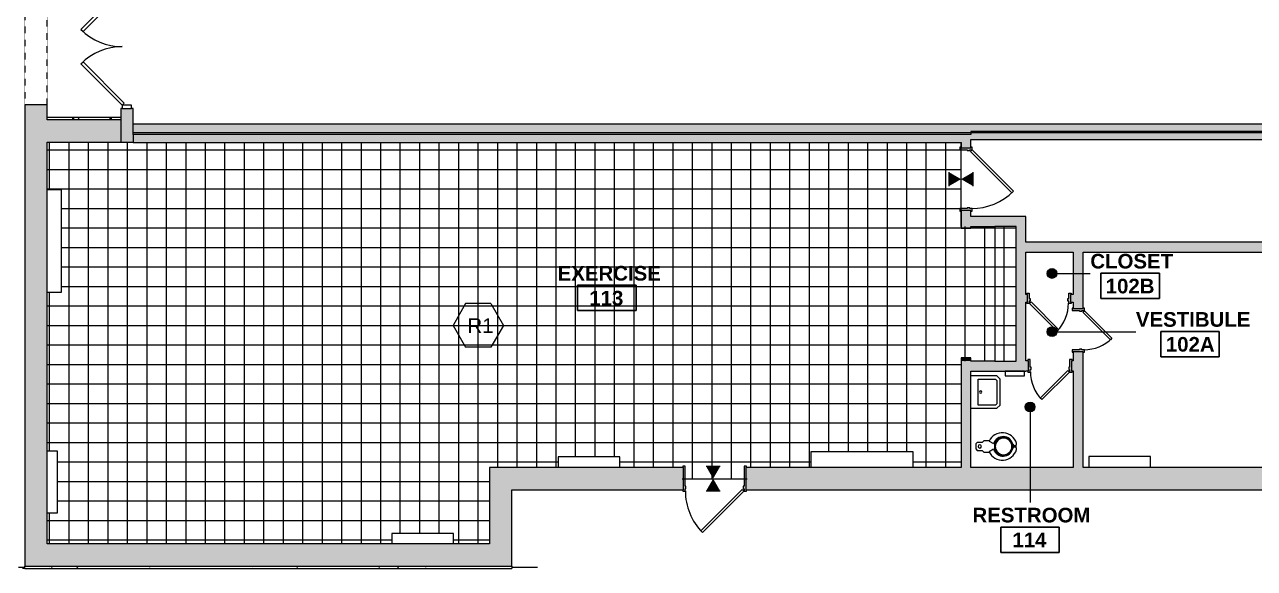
# Model space of a CAD drawing. Header units: inches. Extents: x -1569 to 1282, y -721 to 887.
# Drawn here: x -1035 to -278, y -161 to 173 of the extents above; entities that cross this region are included whole.
import ezdxf

# ---------------------------------------------------------------- set-up
doc = ezdxf.new("R2010")
doc.units = ezdxf.units.IN
doc.header["$MEASUREMENT"] = 0
doc.linetypes.add('Overhead', pattern=[0.15625, 0.09375, -0.0625])
for name, color, linetype, lineweight in [('A-ANNO-NOTE', 131, 'Continuous', 9), ('A-AREA-IDEN', 2, 'Continuous', 9), ('A-DETL', 90, 'Continuous', 13), ('A-DETL-GENF', 92, 'Continuous', 9), ('A-DETL-MEDM', 33, 'Continuous', 13), ('A-DOOR', 31, 'Continuous', 13), ('A-DOOR-FRAM', 31, 'Continuous', 20), ('A-FLOR', 192, 'Continuous', 13), ('A-WALL', 113, 'Continuous', 13), ('A-WALL-PATT', 111, 'Continuous', 13), ('I-WALL', 2, 'Continuous', 13), ('M-EQPM', 50, 'Continuous', 13), ('P-SANR-FIXT', 6, 'Continuous', 13), ('Q-CASE', 31, 'Continuous', 13)]:
    doc.layers.add(name, color=color, linetype=linetype, lineweight=lineweight)
doc.styles.add('Swis721 Lt BT', font='swissl.ttf', dxfattribs={"height": 9})
doc.styles.add('Swis721 Lt BT_B', font='', dxfattribs={"height": 9})
doc.styles.get('Swis721 Lt BT_B').set_extended_font_data('Swis721 Lt BT', bold=True)

# ---------------------------------------------------------------- blocks, each defined once
blk = doc.blocks.new('Basic Wall _ Exterior - Brick and CMU on MTL_ Stud - ___-6877939-FIRST FLOOR FINISH')
at = {"layer": 'A-WALL-PATT', "lineweight": 9}
h = blk.add_hatch(dxfattribs=at)
h.set_pattern_fill('FP_1', color=256, style=0, pattern_type=2)
h.set_pattern_definition([(0, (0, -119.831), (30.72, 4.745), [1.267, -21.773, 1.267, -21.773, -122.88]), (0, (0, -119.831), (30.72, 4.745), [-46.08, 1.267, -44.813, 1.267, -21.773, -53.76]), (0, (0, -119.831), (30.72, 4.745), [-115.2, 1.267, -14.093, 1.267, -37.133]), (133.061, (11.52, -117.458), (-22.010713, 14.06408), [0.928, -15.944, 0.928, -15.944, -89.986]), (133.061, (11.52, -117.458), (-22.010713, 14.06408), [-33.745, 0.928, -32.817, 0.928, -15.944, -39.369]), (133.061, (11.52, -117.458), (-22.010713, 14.06408), [-84.362, 0.928, -10.32, 0.928, -27.193]), (226.939, (15.36, -107.969), (-8.709455, -18.80903), [0.928, -15.944, 0.928, -15.944, -89.986]), (226.939, (15.36, -107.969), (-8.709455, -18.80903), [-33.745, 0.928, -32.817, 0.928, -15.944, -39.369]), (226.939, (15.36, -107.969), (-8.709455, -18.80903), [-84.362, 0.928, -10.32, 0.928, -27.193])])
h.paths.add_polyline_path([(-1021.45, -161.59), (-735.22, -161.59), (-735.22, -160.22), (-1035.32, -160.22), (-1035.32, -161.59)], flags=0)
at = {"layer": 'A-WALL', "lineweight": 9}
for p, q in [((-1035.32, -161.59), (-1035.32, -160.22)), ((-1035.32, -161.59), (-735.22, -161.59)), ((-735.22, -160.22), (-735.22, -161.59))]:
    blk.add_line(p, q, dxfattribs=at)
blk = doc.blocks.new('Basic Wall _ Exterior - Brick and CMU on MTL_ Stud - ___-6877951-FIRST FLOOR FINISH')
at = {"layer": 'A-WALL-PATT', "lineweight": 9}
h = blk.add_hatch(dxfattribs=at)
h.set_pattern_fill('FP_2', color=256, style=0, pattern_type=2)
h.set_pattern_definition([(0, (0, 91.602), (30.72, 4.745), [1.267, -21.773, 1.267, -21.773, -122.88]), (0, (0, 91.602), (30.72, 4.745), [-46.08, 1.267, -44.813, 1.267, -21.773, -53.76]), (0, (0, 91.602), (30.72, 4.745), [-115.2, 1.267, -14.093, 1.267, -37.133]), (133.061, (11.52, 93.974), (-22.010713, 14.06408), [0.928, -15.944, 0.928, -15.944, -89.986]), (133.061, (11.52, 93.974), (-22.010713, 14.06408), [-33.745, 0.928, -32.817, 0.928, -15.944, -39.369]), (133.061, (11.52, 93.974), (-22.010713, 14.06408), [-84.362, 0.928, -10.32, 0.928, -27.193]), (226.939, (15.36, 103.464), (-8.709455, -18.80903), [0.928, -15.944, 0.928, -15.944, -89.986]), (226.939, (15.36, 103.464), (-8.709455, -18.80903), [-33.745, 0.928, -32.817, 0.928, -15.944, -39.369]), (226.939, (15.36, 103.464), (-8.709455, -18.80903), [-84.362, 0.928, -10.32, 0.928, -27.193])])
h.paths.add_polyline_path([(-976.21, 114.56), (-976.21, 115.94), (-1021.45, 115.94), (-1021.45, 114.56)], flags=0)
at = {"layer": 'A-WALL', "lineweight": 9}
blk.add_line((-976.21, 115.94), (-1021.45, 115.94), dxfattribs=at)
blk = doc.blocks.new('Door-Exterior-Double-Two_Lite - 72_ x 80_-7116274-FIRST FLOOR FINISH')
at = {"layer": 'A-DOOR', "color": 8, "lineweight": 20}
for p, q in [((-36, 3.06), (-10.54, 28.52)), ((-9.31, 27.28), (-34.76, 1.83)), ((-10.54, 28.52), (-9.31, 27.28)), ((10.54, 28.52), (9.31, 27.28)), ((9.31, 27.28), (34.76, 1.83)), ((36, 3.06), (10.54, 28.52)), ((-34.76, 1.83), (-36, 3.06)), ((34.76, 1.83), (36, 3.06))]:
    blk.add_line(p, q, dxfattribs=at)
at = {"layer": 'A-DOOR', "lineweight": 9}
for centre, start, end in [((-36, 3.06), 0, 45), ((36, 3.06), 135, 180)]:
    blk.add_arc(centre, 36, start, end, dxfattribs=at)
at = {"layer": 'A-DOOR-FRAM', "color": 8}
for p, q in [((-36, 3.06), (-38, 3.06)), ((-38, 3.06), (-38, -2.69)), ((-36, -2.69), (-36, 3.06)), ((36, 3.06), (36, -2.69)), ((38, 3.06), (36, 3.06)), ((38, -2.69), (38, 3.06)), ((-38, -2.69), (-36, -2.69)), ((36, -2.69), (38, -2.69))]:
    blk.add_line(p, q, dxfattribs=at)
blk = doc.blocks.new('Door - Single - Solid Door 24_ x 80_-7207683-FIRST FLOOR FINISH')
at = {"layer": 'A-DOOR'}
h = blk.add_hatch(color=250, dxfattribs=at)
h.paths.add_polyline_path([(-9.26, 3.9), (-9.63, 3.9), (-9.63, 3.15), (-9.26, 3.15), (-9.26, -2.97), (-9.63, -2.97), (-9.63, -3.72), (-8.13, -3.72), (-8.13, 0.9), (-7.63, 0.9), (-7.63, 2.4), (-8.13, 2.4), (-8.13, 3.9)], flags=0)
h.paths.add_polyline_path([(16.12, 3.9), (16.12, 2.4), (15.62, 2.4), (15.62, 0.9), (16.12, 0.9), (16.12, -3.72), (17.62, -3.72), (17.62, -2.97), (17.24, -2.97), (17.24, 3.15), (17.62, 3.15), (17.62, 3.9), (17.24, 3.9)], flags=0)
at = {"layer": 'A-DOOR', "color": 8, "lineweight": 20}
for p, q in [((-8.01, 3.9), (8.96, 20.87)), ((9.94, 19.9), (-7.03, 2.93)), ((8.96, 20.87), (9.94, 19.9)), ((-9.63, 3.9), (-9.63, 3.15)), ((-8.13, 3.9), (-9.63, 3.9)), ((-8.13, 2.4), (-8.13, 3.9)), ((-7.63, 2.4), (-8.13, 2.4)), ((-8.13, -3.72), (-8.13, 0.9)), ((-8.13, 0.9), (-7.63, 0.9)), ((-7.03, 2.93), (-8.01, 3.9)), ((-7.63, 0.9), (-7.63, 2.4)), ((16.12, 2.4), (15.62, 2.4)), ((15.62, 2.4), (15.62, 0.9)), ((15.62, 0.9), (16.12, 0.9)), ((17.62, 3.9), (16.12, 3.9)), ((16.12, 3.9), (16.12, 2.4)), ((16.12, 0.9), (16.12, -3.72)), ((17.62, 3.15), (17.62, 3.9)), ((-9.63, -2.97), (-9.63, -3.72)), ((-9.63, -3.72), (-8.13, -3.72)), ((16.12, -3.72), (17.62, -3.72)), ((17.62, -3.72), (17.62, -2.97))]:
    blk.add_line(p, q, dxfattribs=at)
at = {"layer": 'A-DOOR', "lineweight": 9}
blk.add_arc((-8.01, 3.9), 24, 359.5, 45, dxfattribs=at)
blk = doc.blocks.new('Door - Single - Solid Door 28_ x 84_-7220000-FIRST FLOOR FINISH')
at = {"layer": 'A-DOOR'}
h = blk.add_hatch(color=250, dxfattribs=at)
h.paths.add_polyline_path([(17.62, 3.15), (17.62, 3.9), (16.12, 3.9), (16.12, 2.4), (15.62, 2.4), (15.62, 0.9), (16.12, 0.9), (16.12, -3.72), (17.62, -3.72), (17.62, -2.97), (17.24, -2.97), (17.24, 3.15)], flags=0)
h.paths.add_polyline_path([(-7.63, 0.9), (-7.63, 2.4), (-8.13, 2.4), (-8.13, 3.9), (-9.63, 3.9), (-9.63, 3.15), (-9.26, 3.15), (-9.26, -2.97), (-9.63, -2.97), (-9.63, -3.72), (-8.13, -3.72), (-8.13, 0.9)], flags=0)
at = {"layer": 'A-DOOR', "color": 8, "lineweight": 20}
for p, q in [((-8.01, 3.9), (8.96, 20.87)), ((9.94, 19.9), (-7.03, 2.93)), ((8.96, 20.87), (9.94, 19.9)), ((-9.63, 3.9), (-9.63, 3.15)), ((-8.13, 3.9), (-9.63, 3.9)), ((-8.13, 2.4), (-8.13, 3.9)), ((-7.63, 2.4), (-8.13, 2.4)), ((-8.13, -3.72), (-8.13, 0.9)), ((-8.13, 0.9), (-7.63, 0.9)), ((-7.03, 2.93), (-8.01, 3.9)), ((-7.63, 0.9), (-7.63, 2.4)), ((16.12, 2.4), (15.62, 2.4)), ((15.62, 2.4), (15.62, 0.9)), ((15.62, 0.9), (16.12, 0.9)), ((17.62, 3.9), (16.12, 3.9)), ((16.12, 3.9), (16.12, 2.4)), ((16.12, 0.9), (16.12, -3.72)), ((17.62, 3.15), (17.62, 3.9)), ((-9.63, -2.97), (-9.63, -3.72)), ((-9.63, -3.72), (-8.13, -3.72)), ((16.12, -3.72), (17.62, -3.72)), ((17.62, -3.72), (17.62, -2.97))]:
    blk.add_line(p, q, dxfattribs=at)
at = {"layer": 'A-DOOR', "lineweight": 9}
blk.add_arc((-8.01, 3.9), 24, 359.5, 45, dxfattribs=at)
blk = doc.blocks.new('Door - Single - Solid Door 36_ x 84_-7207561-FIRST FLOOR FINISH')
at = {"layer": 'A-DOOR'}
h = blk.add_hatch(color=250, dxfattribs=at)
h.paths.add_polyline_path([(-15.26, 7.78), (-15.63, 7.78), (-15.63, 7.03), (-15.26, 7.03), (-15.26, -6.85), (-15.63, -6.85), (-15.63, -7.6), (-14.13, -7.6), (-14.13, 4.78), (-13.63, 4.78), (-13.63, 6.28), (-14.13, 6.28), (-14.13, 7.78)], flags=0)
h.paths.add_polyline_path([(23.24, 7.78), (22.12, 7.78), (22.12, 6.28), (21.62, 6.28), (21.62, 4.78), (22.12, 4.78), (22.12, -7.6), (23.62, -7.6), (23.62, -6.85), (23.24, -6.85), (23.24, 7.03), (23.62, 7.03), (23.62, 7.78)], flags=0)
at = {"layer": 'A-DOOR', "color": 8, "lineweight": 20}
for p, q in [((-14.01, 7.78), (11.45, 33.23)), ((12.42, 32.26), (-13.03, 6.8)), ((11.45, 33.23), (12.42, 32.26)), ((-15.63, 7.78), (-15.63, 7.03)), ((-14.13, 7.78), (-15.63, 7.78)), ((-14.13, 6.28), (-14.13, 7.78)), ((-13.03, 6.8), (-14.01, 7.78)), ((23.62, 7.78), (22.12, 7.78)), ((22.12, 7.78), (22.12, 6.28)), ((23.62, 7.03), (23.62, 7.78)), ((-13.63, 6.28), (-14.13, 6.28)), ((-14.13, 0.28), (-14.13, 4.78)), ((-14.13, 4.78), (-13.63, 4.78)), ((-14.13, -7.6), (-14.13, 0.28)), ((-13.63, 4.78), (-13.63, 6.28)), ((22.12, 6.28), (21.62, 6.28)), ((21.62, 6.28), (21.62, 4.78)), ((21.62, 4.78), (22.12, 4.78)), ((22.12, 4.78), (22.12, 0.28)), ((22.12, 0.28), (22.12, -7.6)), ((-15.63, -6.85), (-15.63, -7.6)), ((23.62, -7.6), (23.62, -6.85)), ((-15.63, -7.6), (-14.13, -7.6)), ((22.12, -7.6), (23.62, -7.6))]:
    blk.add_line(p, q, dxfattribs=at)
at = {"layer": 'A-DOOR', "lineweight": 9}
blk.add_arc((-14.01, 7.78), 36, 359.5, 45, dxfattribs=at)
blk = doc.blocks.new('Lavatory - Wall Mounted - 20_x18_ - Public-6857333-FIRST FLOOR FINISH')
at = {"layer": 'P-SANR-FIXT', "lineweight": 9}
for p, q in [((-436.49, -42.99), (-452.49, -42.99)), ((-447.99, -60.99), (-447.99, -44.99)), ((-447.99, -44.99), (-437.31, -44.99)), ((-437.31, -44.99), (-436.49, -45.82)), ((-434.49, -44.99), (-436.49, -42.99)), ((-434.49, -60.99), (-434.49, -44.99)), ((-436.49, -45.82), (-436.49, -60.16)), ((-436.49, -60.16), (-437.31, -60.99)), ((-452.49, -62.99), (-436.49, -62.99)), ((-437.31, -60.99), (-447.99, -60.99)), ((-436.49, -62.99), (-434.49, -60.99))]:
    blk.add_line(p, q, dxfattribs=at)
for start, end in [(90, 270), (90, 270), (270, 90), (270, 90)]:
    blk.add_arc((-446.49, -52.99), 0.75, start, end, dxfattribs=at)
blk = doc.blocks.new('Water Closet - Flush Valve - Floor Mounted - Private - Flushing Greater than 1_6 gpf-6857337-FIRST FLOOR FINISH')
at = {"layer": 'P-SANR-FIXT', "lineweight": 9}
for p, q in [((-2.5, -4), (-3.5, -5)), ((-3.5, -5), (-3.5, -8.38)), ((-1.5, 0), (-2.5, -1)), ((-2.5, -1), (-2.5, -4)), ((1.5, 0), (-1.5, 0)), ((2.5, -1), (1.5, 0)), ((2.5, -4), (2.5, -1)), ((3.5, -5), (2.5, -4)), ((3.5, -8.38), (3.5, -5)), ((-1.69, -11.06), (-3.25, -8.22)), ((3.25, -8.22), (1.69, -11.06))]:
    blk.add_line(p, q, dxfattribs=at)
at = {"layer": 'P-SANR-FIXT', "lineweight": 9, "flags": 128}
for points in [[(-4.38, -12.79), (-4.22, -12.64), (-4.03, -12.48), (-3.84, -12.32), (-3.64, -12.17), (-3.43, -12.03), (-3.22, -11.89), (-3.01, -11.77), (-2.78, -11.65), (-2.56, -11.55), (-2.33, -11.45), (-2.09, -11.36), (-2, -11.33)], [(2, -11.33), (2.24, -11.41), (2.47, -11.51), (2.69, -11.61), (2.92, -11.72), (3.14, -11.84), (3.35, -11.97), (3.56, -12.11), (3.76, -12.26), (3.96, -12.41), (4.15, -12.57), (4.33, -12.74), (4.38, -12.8)], [(-0.2, -23.5), (-0.25, -23.5), (-0.5, -23.48), (-0.56, -23.47)], [(0.56, -23.47), (0.35, -23.49), (0.1, -23.5)]]:
    blk.add_lwpolyline(points, dxfattribs=at)
at = {"layer": 'P-SANR-FIXT', "lineweight": 9}
for centre, radius, start, end in [((0, -2.5), 1, 360, 180), ((0, -2.5), 1, 180, 360), ((0.74, -16.45), 9.14, 115.8609, 252.57414), ((0.1, -16.91), 6.11, 106.96329, 257.03671), ((0, -17.25), 5.75, 0, 180), ((0, -17.19), 5.13, 90, 270), ((0, -17.25), 5.75, 146.59153, 151.90112), ((0, -17.25), 5.75, 132.2685, 137.75398), ((0, -17.25), 5.75, 118.11894, 123.43346), ((0, -17.25), 5.75, 104.04286, 108.5788), ((0, -17.19), 5.12, 270, 90), ((-0.1, -16.91), 6.11, 282.96329, 73.03671), ((0, -17.25), 5.75, 71.4212, 75.95714), ((-0.74, -16.45), 9.14, 287.42586, 64.1391), ((0, -17.25), 5.75, 56.56654, 61.88106), ((0, -17.25), 5.75, 42.24602, 47.7315), ((0, -17.25), 5.75, 28.09888, 33.40847), ((0, -17.25), 5.75, 180, 238.35838), ((0, -17.25), 5.75, 161.44192, 165.97071), ((0, -17.25), 5.75, 240.61494, 251.15914), ((0, -17.25), 5.75, 288.84086, 299.38506), ((0, -17.25), 5.75, 301.64162, 0), ((0, -17.25), 5.75, 14.02929, 18.55808), ((-1.64, -24.02), 1.21, 252.57414, 72.57414), ((0, -17.25), 5.75, 255.85513, 284.14487), ((0, -17.25), 7.75, 263.5978, 276.4022), ((1.64, -24.02), 1.21, 107.42586, 287.42586)]:
    blk.add_arc(centre, radius, start, end, dxfattribs=at)
blk = doc.blocks.new('Door - Single - Solid Door 36_ x 84_-V2-FIRST FLOOR FINISH')
at = {"layer": 'A-DOOR'}
h = blk.add_hatch(color=250, dxfattribs=at)
h.paths.add_polyline_path([(23.62, 3.9), (22.12, 3.9), (22.12, 2.4), (21.62, 2.4), (21.62, 0.9), (22.12, 0.9), (22.12, -3.72), (23.62, -3.72), (23.62, -2.97), (23.24, -2.97), (23.24, 3.15), (23.62, 3.15)], flags=0)
h.paths.add_polyline_path([(-13.63, 0.9), (-13.63, 2.4), (-14.13, 2.4), (-14.13, 3.9), (-15.63, 3.9), (-15.63, 3.15), (-15.26, 3.15), (-15.26, -2.97), (-15.63, -2.97), (-15.63, -3.72), (-14.13, -3.72), (-14.13, 0.9)], flags=0)
at = {"layer": 'A-DOOR', "color": 8, "lineweight": 20}
for p, q in [((-14.01, 3.9), (11.45, 29.36)), ((12.42, 28.38), (-13.03, 2.93)), ((11.45, 29.36), (12.42, 28.38)), ((-15.63, 3.9), (-15.63, 3.15)), ((-14.13, 3.9), (-15.63, 3.9)), ((-14.13, 2.4), (-14.13, 3.9)), ((-13.63, 2.4), (-14.13, 2.4)), ((-14.13, -2.81), (-14.13, 0.9)), ((-14.13, 0.9), (-13.63, 0.9)), ((-13.03, 2.93), (-14.01, 3.9)), ((-13.63, 0.9), (-13.63, 2.4)), ((22.12, 2.4), (21.62, 2.4)), ((21.62, 2.4), (21.62, 0.9)), ((21.62, 0.9), (22.12, 0.9)), ((23.62, 3.9), (22.12, 3.9)), ((22.12, 3.9), (22.12, 2.4)), ((22.12, 0.9), (22.12, -2.81)), ((23.62, 3.15), (23.62, 3.9)), ((-15.63, -2.97), (-15.63, -3.72)), ((-15.63, -3.72), (-14.13, -3.72)), ((-14.13, -3.72), (-14.13, -2.81)), ((22.12, -2.81), (22.12, -3.72)), ((22.12, -3.72), (23.62, -3.72)), ((23.62, -3.72), (23.62, -2.97))]:
    blk.add_line(p, q, dxfattribs=at)
at = {"layer": 'A-DOOR', "lineweight": 9}
blk.add_arc((-14.01, 3.9), 36, 359.5, 45, dxfattribs=at)
blk = doc.blocks.new('Door - Single - Solid Door 24_ x 80_-7219967-FIRST FLOOR FINISH')
at = {"layer": 'A-DOOR'}
h = blk.add_hatch(color=250, dxfattribs=at)
h.paths.add_polyline_path([(-9.26, -3.28), (-8.13, -3.28), (-8.13, -1.78), (-7.63, -1.78), (-7.63, -0.28), (-8.13, -0.28), (-8.13, 3.1), (-9.63, 3.1), (-9.63, 2.35), (-9.26, 2.35), (-9.26, -2.53), (-9.63, -2.53), (-9.63, -3.28)], flags=0)
h.paths.add_polyline_path([(16.12, -3.28), (17.62, -3.28), (17.62, -2.53), (17.24, -2.53), (17.24, 2.35), (17.62, 2.35), (17.62, 3.1), (16.12, 3.1), (16.12, -0.28), (15.62, -0.28), (15.62, -1.78), (16.12, -1.78), (16.12, -2.53)], flags=0)
at = {"layer": 'A-DOOR', "color": 8, "lineweight": 20}
for p, q in [((-9.63, 3.1), (-8.13, 3.1)), ((-9.63, 2.35), (-9.63, 3.1)), ((-8.13, 3.1), (-8.13, -0.28)), ((16.12, 3.1), (17.62, 3.1)), ((16.12, -0.28), (16.12, 3.1)), ((17.62, 3.1), (17.62, 2.35)), ((-9.63, -3.28), (-9.63, -2.53)), ((-8.13, -3.28), (-9.63, -3.28)), ((-8.13, -0.28), (-7.63, -0.28)), ((-8.13, -1.78), (-8.13, -3.28)), ((-7.63, -1.78), (-8.13, -1.78)), ((-7.03, -2.3), (-8.01, -3.28)), ((-8.01, -3.28), (8.96, -20.25)), ((-7.63, -0.28), (-7.63, -1.78)), ((9.94, -19.27), (-7.03, -2.3)), ((15.62, -0.28), (16.12, -0.28)), ((15.62, -1.78), (15.62, -0.28)), ((16.12, -1.78), (15.62, -1.78)), ((16.12, -3.28), (16.12, -1.78)), ((17.62, -3.28), (16.12, -3.28)), ((17.62, -2.53), (17.62, -3.28)), ((8.96, -20.25), (9.94, -19.27))]:
    blk.add_line(p, q, dxfattribs=at)
at = {"layer": 'A-DOOR', "lineweight": 9}
blk.add_arc((-8.01, -3.28), 24, 315, 0.5, dxfattribs=at)
blk = doc.blocks.new('Door-Opening - 72_ x 84_-6876858-FIRST FLOOR FINISH')
at = {"layer": 'A-DETL-GENF', "linetype": 'Overhead'}
for p, q in [((35.68, 6.94), (-36.32, 6.94)), ((-36.32, -6.94), (35.68, -6.94))]:
    blk.add_line(p, q, dxfattribs=at)
at = {"layer": 'A-DETL-MEDM', "lineweight": 20}
for p, q in [((-36.32, 6.94), (-36.32, -6.94)), ((35.68, -6.94), (35.68, 6.94))]:
    blk.add_line(p, q, dxfattribs=at)
blk = doc.blocks.new('Heater 38W x 6_5D x 16H - Heater 38W x 6_5D x 16H-6929695-FIRST FLOOR FINISH')
at = {"layer": 'M-EQPM', "lineweight": 9}
for p, q in [((19, 3.25), (-19, 3.25)), ((-19, 3.25), (-19, -3.06)), ((19, -3.06), (19, 3.25))]:
    blk.add_line(p, q, dxfattribs=at)
blk = doc.blocks.new('Heater 38W x 6_5D x 16H - Heater 38W x 6_5D x 16H-V9-FIRST FLOOR FINISH')
at = {"layer": 'M-EQPM', "lineweight": 9}
for p, q in [((-19, 3.06), (-19, -3.19)), ((19, -3.18), (19, 3.06)), ((-19, -3.19), (-19, -3.25)), ((-19, -3.25), (19, -3.25)), ((19, -3.25), (19, -3.19))]:
    blk.add_line(p, q, dxfattribs=at)
blk = doc.blocks.new('Fan Coil Unit 9_5L x 63W x 25_5H - Fan Coil Unit 9_5L x 63W x 25_5H-V10-FIRST FLOOR FINISH')
at = {"layer": 'M-EQPM', "lineweight": 9}
for p, q in [((-31.5, 4.0625), (-31.5, -4.75)), ((31.5, -4.75), (31.5, 4.0625)), ((-31.5, -4.75), (31.5, -4.75))]:
    blk.add_line(p, q, dxfattribs=at)
blk = doc.blocks.new('Heater 38W x 6_5D x 16H - Heater 38W x 6_5D x 16H-V11-FIRST FLOOR FINISH')
at = {"layer": 'M-EQPM', "lineweight": 9}
for p, q in [((19, 3.25), (-19, 3.25)), ((-19, 3.25), (-19, -3.25)), ((19, -3.25), (19, 3.25)), ((-19, -3.25), (19, -3.25))]:
    blk.add_line(p, q, dxfattribs=at)
blk = doc.blocks.new('Fan Coil Unit 9_5L x 63W x 25_5H - Fan Coil Unit 9_5L x 63W x 25_5H-6914405-FIRST FLOOR FINISH')
at = {"layer": 'M-EQPM', "lineweight": 9}
for p, q in [((-31.5, 4.75), (-31.5, -4.75)), ((31.5, 4.75), (-31.5, 4.75)), ((31.5, -4.75), (31.5, 4.75)), ((-31.5, -4.75), (31.5, -4.75))]:
    blk.add_line(p, q, dxfattribs=at)
blk = doc.blocks.new('Heater 3L x 12W x 25_5H - Heater 3L x 12W x 25_5H-6933045-FIRST FLOOR FINISH')
at = {"layer": 'M-EQPM', "lineweight": 9}
for p, q in [((-6, 1.5), (-6, -1.5)), ((6, 1.5), (-6, 1.5)), ((6, -1.5), (6, 1.5)), ((-6, -1.5), (6, -1.5))]:
    blk.add_line(p, q, dxfattribs=at)
blk = doc.blocks.new('Countertop No Backsplash - ADJ HEIGHT-7209090-FIRST FLOOR FINISH')
at = {"layer": 'Q-CASE', "lineweight": 9}
for p, q in [((35.61, 0), (-47.26, 0)), ((-47.26, 0), (-47.26, -13)), ((35.61, -13), (35.61, 0)), ((-47.26, -13), (35.61, -13))]:
    blk.add_line(p, q, dxfattribs=at)
blk = doc.blocks.new('Room Tag - Room Name and Number-3379422-FIRST FLOOR FINISH')
at = {"layer": 'A-AREA-IDEN'}
for p, q in [((-0.1881, -0.1636), (-0.1881, -0.0018)), ((-0.1881, -0.0018), (0.1869, -0.0018)), ((0.1869, -0.0018), (-0.1881, -0.0018)), ((-0.1881, -0.0018), (-0.1881, -0.1636)), ((0.1869, -0.0018), (0.1869, -0.1636)), ((0.1869, -0.1636), (0.1869, -0.0018)), ((0.1869, -0.1636), (-0.1881, -0.1636)), ((-0.1881, -0.1636), (0.1869, -0.1636))]:
    blk.add_line(p, q, dxfattribs=at)
blk = doc.blocks.new('Finish symbol-hexagon - Finish symbol-hexagon-3139208-FIRST FLOOR FINISH')
at = {"layer": 'A-ANNO-NOTE'}
for p, q in [((-0.0807, 0.1398), (-0.1614, 0)), ((0.0807, 0.1398), (-0.0807, 0.1398)), ((0.0807, 0.1398), (0.1614, 0)), ((-0.1614, 0), (-0.0807, -0.1398)), ((0.1614, 0), (0.0807, -0.1398)), ((0.0807, -0.1398), (-0.0807, -0.1398))]:
    blk.add_line(p, q, dxfattribs=at)
blk = doc.blocks.new('Finish Transition symbol - Finish Transition symbol-3518232-FIRST FLOOR FINISH')
at = {"layer": 'A-ANNO-NOTE'}
for points in [[(0.0447, 0.0773), (0, 0), (-0.0447, 0.0773)], [(0.0447, -0.0773), (-0.0447, -0.0773), (0, 0)]]:
    blk.add_hatch(color=256, dxfattribs=at).paths.add_polyline_path(points, flags=0)
for p, q in [((0.0447, 0.0773), (-0.0447, 0.0773)), ((-0.0447, -0.0773), (0.0447, -0.0773))]:
    blk.add_line(p, q, dxfattribs=at)

msp = doc.modelspace()

# ---------------------------------------------------------------- hatches: boundary and pattern name
at = {"layer": 'A-AREA-IDEN'}
h = msp.add_hatch(color=256, dxfattribs=at)
edge = h.paths.add_edge_path(flags=0)
edge.add_arc((-402.55, 19.96), 3, 0, 360)
h = msp.add_hatch(color=256, dxfattribs=at)
edge = h.paths.add_edge_path(flags=0)
edge.add_arc((-402.55, -15.89), 3, 0, 360)
h = msp.add_hatch(color=256, dxfattribs=at)
edge = h.paths.add_edge_path(flags=0)
edge.add_arc((-416.06, -62.13), 3, 0, 360)
at = {"layer": 'A-DETL-GENF'}
h = msp.add_hatch(dxfattribs=at)
h.set_pattern_fill('FP_10', color=253, style=0, pattern_type=2)
h.set_pattern_definition([(0, (0, 0), (0, 12), []), (90, (0, 0), (-12, 7e-16), [])])
h.paths.add_polyline_path([(-749.1, -146.35), (-749.1, -99.35), (-706.86, -99.35), (-706.86, -92.76), (-668.86, -92.76), (-668.86, -99.35), (-630.41, -99.35), (-630.41, -106.47), (-590.41, -106.47), (-590.41, -99.35), (-551.11, -99.35), (-551.11, -89.78), (-488.11, -89.78), (-488.11, -99.35), (-458.45, -99.35), (-458.45, -33.93), (-424.74, -33.93), (-424.74, 48.95), (-458.45, 48.95), (-458.45, 100.69), (-1021.45, 100.69), (-1021.45, 71.49), (-1012.63, 71.49), (-1012.63, 8.49), (-1021.45, 8.49), (-1021.45, -89.34), (-1015.2, -89.34), (-1015.2, -127.34), (-1021.45, -127.34), (-1021.45, -146.34), (-809.16, -146.34), (-809.16, -140.04), (-771.16, -140.04), (-771.16, -146.35)], flags=0)
at = {"layer": 'A-WALL-PATT'}
h = msp.add_hatch(color=250, dxfattribs=at)
h.paths.add_polyline_path([(-1035.32, -146.34), (-1021.45, -146.34), (-1021.45, 124.03), (-1035.32, 124.03), (-1035.32, 65.89)], flags=0)
h.paths.add_polyline_path([(-1021.45, 196.03), (-1021.45, 218.36), (-1023.75, 218.36), (-1023.75, 218.48), (-1022.62, 218.48), (-1022.62, 219.73), (-1022.5, 219.73), (-1022.5, 271.74), (-1022.62, 271.74), (-1022.62, 274.36), (-1021.45, 274.36), (-1021.45, 340.53), (-1025.38, 340.53), (-1025.38, 342.53), (-1023.38, 342.53), (-1023.38, 356.47), (-1023.88, 356.47), (-1023.88, 350.53), (-1025.38, 350.53), (-1025.38, 390.47), (-1023.88, 390.47), (-1023.88, 384.53), (-1023.38, 384.53), (-1023.38, 398.47), (-1025.38, 398.47), (-1025.38, 400.47), (-1021.45, 400.47), (-1021.45, 480.91), (-1035.32, 480.91), (-1035.32, 196.03)], flags=0)
h.paths.add_polyline_path([(-1022.5, 218.48), (-1021.5, 218.48), (-1021.5, 218.86), (-1022.5, 218.86)], flags=0)
h.paths.add_polyline_path([(-1021.5, 219.73), (-1021.45, 219.73), (-1021.45, 272.98), (-1022.5, 272.98), (-1022.5, 272.61), (-1021.5, 272.61), (-1021.5, 219.92)], flags=0)
h.paths.add_polyline_path([(-1023.38, 358.47), (-1023.38, 382.53), (-1023.88, 382.53), (-1023.88, 358.47)], flags=0)
at = {"layer": 'A-WALL-PATT', "lineweight": 9}
h = msp.add_hatch(color=7, dxfattribs=at)
h.paths.add_polyline_path([(-976.21, 100.69), (-968.59, 100.69), (-968.59, 121.53), (-976.21, 121.53), (-976.21, 114.56)], flags=0)
h.paths.add_polyline_path([(-976.21, 197.53), (-968.59, 197.53), (-968.59, 217.37), (-976.21, 217.37), (-976.21, 203.49)], flags=0)
at = {"layer": 'A-WALL-PATT'}
for points in [[(-976.21, 100.69), (-976.21, 114.56), (-1021.45, 114.56), (-1021.45, 100.69), (-1012.63, 100.69)], [(-1021.45, -160.22), (-735.22, -160.22), (-735.22, -146.34), (-1035.32, -146.34), (-1035.32, -160.22)]]:
    msp.add_hatch(color=250, dxfattribs=at).paths.add_polyline_path(points, flags=0)
at = {"layer": 'A-WALL-PATT', "lineweight": 9}
for points in [[(-968.59, 106.74), (-221.83, 106.74), (-221.83, 111.74), (-968.59, 111.74)], [(-225.74, 102.49), (-225.74, 107.37), (-452.49, 107.37), (-452.49, 102.49), (-327.24, 102.49)], [(-968.59, 100.49), (-452.49, 100.49), (-452.49, 105.49), (-968.59, 105.49), (-968.59, 100.69)], [(-418.61, 48.95), (-418.65, 55.07), (-452.49, 55.07), (-452.49, 48.95), (-418.65, 48.95)], [(-418.61, -40.05), (-418.65, 48.95), (-424.74, 48.95), (-424.74, -40.05), (-418.65, -40.05)], [(-458.61, -33.93), (-452.49, -33.93), (-452.49, -31.99), (-458.61, -31.99)], [(-424.74, -40.05), (-424.74, -33.93), (-458.61, -33.93), (-458.61, -40.05), (-441.51, -40.05)], [(-458.45, -99.35), (-452.49, -99.35), (-452.49, -40.05), (-458.61, -40.05), (-458.61, -99.35)], [(-383.39, -99.35), (-383.39, -39.93), (-389.51, -39.93), (-389.51, -99.35)], [(-749.1, -146.34), (-735.22, -146.34), (-735.22, -99.35), (-749.1, -99.35), (-749.1, -140.04)]]:
    msp.add_hatch(color=7, dxfattribs=at).paths.add_polyline_path(points, flags=0)
h = msp.add_hatch(color=7, dxfattribs=at)
h.paths.add_polyline_path([(-458.03, 47.93), (-452.49, 47.93), (-452.49, 58.75), (-458.61, 58.75), (-458.61, 47.93), (-458.45, 47.93)], flags=0)
h.paths.add_polyline_path([(-458.61, 97.25), (-452.49, 97.25), (-452.49, 100.49), (-458.61, 100.49)], flags=0)
h = msp.add_hatch(color=7, dxfattribs=at)
h.paths.add_polyline_path([(-123.48, 33.07), (-123.48, 39.2), (-135.47, 39.2), (-135.47, 33.07), (-129.61, 33.07)], flags=0)
h.paths.add_polyline_path([(-174.09, 33.07), (-174.09, 39.2), (-180.78, 39.2), (-180.78, 33.07)], flags=0)
h.paths.add_polyline_path([(-221.09, 33.07), (-207.28, 33.07), (-207.28, 39.2), (-225.54, 39.2), (-225.54, 33.07)], flags=0)
h.paths.add_polyline_path([(-264.04, 33.07), (-264.04, 39.2), (-418.61, 39.2), (-418.61, 33.07), (-327.24, 33.07)], flags=0)
h = msp.add_hatch(color=7, dxfattribs=at)
h.paths.add_polyline_path([(-383.39, -39.93), (-383.37, -39.93), (-383.37, -28.18), (-389.5, -28.18), (-389.5, -39.93)], flags=0)
h.paths.add_polyline_path([(-383.37, -1.68), (-383.37, 33.07), (-389.5, 33.07), (-389.5, -1.68)], flags=0)
h = msp.add_hatch(color=7, dxfattribs=at)
h.paths.add_polyline_path([(-389.5, 2.25), (-389.5, 7.13), (-391.17, 7.13), (-391.17, 2.25)], flags=0)
h.paths.add_polyline_path([(-417.67, 2.25), (-417.67, 7.13), (-418.61, 7.13), (-418.61, 2.25)], flags=0)
h = msp.add_hatch(color=7, dxfattribs=at)
h.paths.add_polyline_path([(-418.61, -39.93), (-417.11, -39.93), (-417.11, -33.8), (-418.61, -33.8), (-418.61, -36.8)], flags=0)
h.paths.add_polyline_path([(-389.51, -39.93), (-389.5, -39.93), (-389.5, -33.8), (-390.61, -33.8), (-390.61, -39.93)], flags=0)
h = msp.add_hatch(color=7, dxfattribs=at)
h.paths.add_polyline_path([(-735.22, -113.22), (-629.66, -113.22), (-629.66, -99.35), (-735.22, -99.35)], flags=0)
h.paths.add_polyline_path([(-591.16, -113.22), (-218.86, -113.22), (-218.86, -99.35), (-591.16, -99.35), (-591.16, -106.47)], flags=0)

# ---------------------------------------------------------------- linework, layer by layer
at = {"layer": 'A-AREA-IDEN'}
for p, q in [((-402.55, 19.96), (-378.98, 19.96)), ((-402.55, -15.89), (-350.92, -15.89)), ((-416.06, -62.13), (-416.05, -120.95))]:
    msp.add_line(p, q, dxfattribs=at)
for centre in [(-402.55, 19.96), (-402.55, -15.89), (-416.06, -62.13)]:
    msp.add_circle(centre, 3, dxfattribs=at)
at = {"layer": 'A-DETL', "lineweight": 9}
for p, q in [((-458.45, 48.95), (-458.45, 100.69)), ((-630.41, -106.47), (-590.41, -106.47)), ((-1039.15, -160.73), (-1035.32, -160.73)), ((-735.22, -160.73), (-719.4, -160.73))]:
    msp.add_line(p, q, dxfattribs=at)
at = {"layer": 'A-FLOR'}
msp.add_line((-1036.7, -161.37), (-1035.32, -161.37), dxfattribs=at)
at = {"layer": 'A-WALL', "color": 8, "lineweight": 20}
for p, q in [((-1035.32, 124.03), (-1035.32, -160.22)), ((-1021.45, 114.56), (-1021.45, 124.03)), ((-976.21, 121.53), (-976.21, 114.56)), ((-975.21, 121.53), (-976.21, 121.53)), ((-968.59, 121.53), (-969.46, 121.53)), ((-968.59, 111.74), (-968.59, 121.53)), ((-976.21, 114.56), (-1021.45, 114.56)), ((-968.59, 105.49), (-968.59, 106.74)), ((-1021.45, -146.34), (-1021.45, 100.69)), ((-1021.45, 100.69), (-968.59, 100.69)), ((-749.1, -99.35), (-749.1, -146.34)), ((-629.66, -99.35), (-749.1, -99.35)), ((-629.66, -113.22), (-629.66, -99.35)), ((-458.61, -99.35), (-591.16, -99.35)), ((-591.16, -99.35), (-591.16, -113.22)), ((-389.51, -99.35), (-452.49, -99.35)), ((-228.74, -99.35), (-383.39, -99.35)), ((-735.22, -160.22), (-735.22, -113.22)), ((-735.22, -113.22), (-629.66, -113.22)), ((-591.16, -113.22), (-232.86, -113.22)), ((-749.11, -146.34), (-1021.45, -146.34)), ((-1035.32, -160.22), (-735.22, -160.22))]:
    msp.add_line(p, q, dxfattribs=at)
at = {"layer": 'A-WALL', "color": 55}
for p, q in [((-976.21, 114.56), (-976.21, 100.69)), ((-968.59, 106.74), (-968.59, 111.74)), ((-968.59, 105.49), (-968.59, 100.69))]:
    msp.add_line(p, q, dxfattribs=at)
at = {"layer": 'I-WALL', "color": 8, "lineweight": 20}
for p, q in [((-221.83, 111.74), (-968.59, 111.74)), ((-968.59, 106.74), (-221.83, 106.74)), ((-220.86, 107.37), (-452.49, 107.37)), ((-452.49, 107.37), (-452.49, 105.49)), ((-452.49, 105.49), (-968.59, 105.49)), ((-968.59, 100.69), (-968.59, 100.49)), ((-968.59, 100.49), (-458.7, 100.49)), ((-458.66, 100.49), (-458.61, 100.49)), ((-458.61, 100.49), (-458.61, 97.25)), ((-452.49, 97.25), (-452.49, 102.49)), ((-452.49, 102.49), (-225.74, 102.49)), ((-458.61, 97.25), (-452.49, 97.25)), ((-458.61, 58.75), (-458.61, 48.84)), ((-452.49, 58.75), (-458.61, 58.75)), ((-452.49, 55.07), (-452.49, 58.75)), ((-418.61, 55.07), (-452.49, 55.07)), ((-418.61, 39.2), (-418.61, 55.07)), ((-458.61, 48.77), (-458.61, 47.93)), ((-458.61, 47.93), (-452.49, 47.93)), ((-452.49, 47.93), (-452.49, 48.95)), ((-452.49, 48.95), (-437.74, 48.95)), ((-264.04, 39.2), (-418.61, 39.2)), ((-418.61, 7.13), (-418.61, 33.07)), ((-418.61, 33.07), (-389.5, 33.07)), ((-389.5, 33.07), (-389.5, 7.13)), ((-383.37, -1.68), (-383.37, 33.07)), ((-383.37, 33.07), (-264.04, 33.07)), ((-417.67, 7.13), (-418.61, 7.13)), ((-418.61, -33.8), (-418.61, 2.25)), ((-418.61, 2.25), (-417.67, 2.25)), ((-417.67, 2.25), (-417.67, 7.13)), ((-389.5, 7.13), (-391.17, 7.13)), ((-391.17, 7.13), (-391.17, 2.25)), ((-391.17, 2.25), (-389.5, 2.25)), ((-389.5, 2.25), (-389.5, -1.68)), ((-389.5, -1.68), (-383.37, -1.68)), ((-383.37, -28.18), (-389.5, -28.18)), ((-389.5, -28.18), (-389.5, -33.8)), ((-383.37, -39.93), (-383.37, -28.18)), ((-458.61, -31.99), (-458.61, -99.35)), ((-452.49, -31.99), (-458.61, -31.99)), ((-452.49, -33.93), (-452.49, -31.99)), ((-437.74, -33.93), (-452.49, -33.93)), ((-417.11, -33.8), (-418.61, -33.8)), ((-417.11, -39.93), (-417.11, -33.8)), ((-389.5, -33.8), (-390.61, -33.8)), ((-390.61, -33.8), (-390.61, -39.93)), ((-452.49, -40.05), (-418.61, -40.05)), ((-452.49, -99.35), (-452.49, -40.05)), ((-418.61, -40.05), (-418.61, -39.93)), ((-418.61, -39.93), (-417.11, -39.93)), ((-390.61, -39.93), (-389.51, -39.93)), ((-389.51, -39.93), (-389.51, -99.35)), ((-383.39, -99.35), (-383.39, -39.93)), ((-383.39, -39.93), (-383.37, -39.93))]:
    msp.add_line(p, q, dxfattribs=at)

# ---------------------------------------------------------------- block references
at = {"layer": 'A-ANNO-NOTE'}
for p, xscale, yscale, zscale, rotation in [((-458.61, 78), 96.00000000000003, 96.00000000000003, 96.00000000000003, 89.99999999999991), ((-611.3, -106.28), 96, 96, 96, 180)]:
    msp.add_blockref('Finish Transition symbol - Finish Transition symbol-3518232-FIRST FLOOR FINISH', p, dxfattribs=dict(at, xscale=xscale, yscale=yscale, zscale=zscale, rotation=rotation))
at = {"layer": 'A-ANNO-NOTE', "xscale": 96, "yscale": 96, "zscale": 96}
msp.add_blockref('Finish symbol-hexagon - Finish symbol-hexagon-3139208-FIRST FLOOR FINISH', (-756, -12), dxfattribs=at)
at = {"layer": 'A-AREA-IDEN', "xscale": 95.99999999999994, "yscale": 95.99999999999994, "zscale": 95.99999999999994}
for p in [(-354.36, 20.32), (-676.7, 12.89), (-317.56, -15.52), (-416.06, -135.92)]:
    msp.add_blockref('Room Tag - Room Name and Number-3379422-FIRST FLOOR FINISH', p, dxfattribs=at)
at = {"layer": 'A-DOOR'}
for name, p, rotation in [('Door-Exterior-Double-Two_Lite - 72_ x 80_-7116274-FIRST FLOOR FINISH', (-972.15, 159.53), 90.00000000000027), ('Door-Opening - 72_ x 84_-6876858-FIRST FLOOR FINISH', (-1028.38, 160.35), 89.9999999999999), ('Door - Single - Solid Door 36_ x 84_-V2-FIRST FLOOR FINISH', (-455.64, 82), 269.9999999999999), ('Door - Single - Solid Door 28_ x 84_-7220000-FIRST FLOOR FINISH', (-386.52, -10.93), 270), ('Door - Single - Solid Door 24_ x 80_-7207683-FIRST FLOOR FINISH', (-399.87, -36.77), 180), ('Door - Single - Solid Door 36_ x 84_-7207561-FIRST FLOOR FINISH', (-606.41, -106.2), 180)]:
    msp.add_blockref(name, p, dxfattribs=dict(at, rotation=rotation))
msp.add_blockref('Door - Single - Solid Door 24_ x 80_-7219967-FIRST FLOOR FINISH', (-408.42, 4.78), dxfattribs=at)
at = {"layer": 'A-WALL', "lineweight": 9}
for name in ['Basic Wall _ Exterior - Brick and CMU on MTL_ Stud - ___-6877951-FIRST FLOOR FINISH', 'Basic Wall _ Exterior - Brick and CMU on MTL_ Stud - ___-6877939-FIRST FLOOR FINISH']:
    msp.add_blockref(name, (0, 0), dxfattribs=at)
at = {"layer": 'M-EQPM', "lineweight": 9}
for name, p, rotation in [('Fan Coil Unit 9_5L x 63W x 25_5H - Fan Coil Unit 9_5L x 63W x 25_5H-V10-FIRST FLOOR FINISH', (-1017.38, 39.99), 89.99999999999991), ('Heater 38W x 6_5D x 16H - Heater 38W x 6_5D x 16H-V9-FIRST FLOOR FINISH', (-1018.38, -108.28), 89.99999999999997)]:
    msp.add_blockref(name, p, dxfattribs=dict(at, rotation=rotation))
for name, p in [('Heater 3L x 12W x 25_5H - Heater 3L x 12W x 25_5H-6933045-FIRST FLOOR FINISH', (-425.42, -41.61)), ('Fan Coil Unit 9_5L x 63W x 25_5H - Fan Coil Unit 9_5L x 63W x 25_5H-6914405-FIRST FLOOR FINISH', (-519.61, -94.53)), ('Heater 38W x 6_5D x 16H - Heater 38W x 6_5D x 16H-V11-FIRST FLOOR FINISH', (-687.86, -96.01)), ('Heater 38W x 6_5D x 16H - Heater 38W x 6_5D x 16H-V11-FIRST FLOOR FINISH', (-360.86, -95.99)), ('Heater 38W x 6_5D x 16H - Heater 38W x 6_5D x 16H-6929695-FIRST FLOOR FINISH', (-790.16, -143.28))]:
    msp.add_blockref(name, p, dxfattribs=at)
at = {"layer": 'P-SANR-FIXT', "lineweight": 9}
msp.add_blockref('Lavatory - Wall Mounted - 20_x18_ - Public-6857333-FIRST FLOOR FINISH', (0, 0), dxfattribs=at)
at = {"layer": 'P-SANR-FIXT', "lineweight": 9, "rotation": 89.9999999999999}
msp.add_blockref('Water Closet - Flush Valve - Floor Mounted - Private - Flushing Greater than 1_6 gpf-6857337-FIRST FLOOR FINISH', (-449.59, -86.43), dxfattribs=at)
at = {"layer": 'Q-CASE', "lineweight": 9, "rotation": 269.9999999999995}
msp.add_blockref('Countertop No Backsplash - ADJ HEIGHT-7209090-FIRST FLOOR FINISH', (-424.74, 1.69), dxfattribs=at)

# ---------------------------------------------------------------- texts
at = {"layer": 'A-ANNO-NOTE', "insert": (-762.61, -7.6), "char_height": 9, "width": 18.18, "attachment_point": 1, "style": 'Swis721 Lt BT'}
msp.add_mtext('R1', dxfattribs=at)
at = {"layer": 'A-AREA-IDEN', "char_height": 9, "attachment_point": 1, "style": 'Swis721 Lt BT_B'}
for s, insert, width in [('CLOSET', (-378.98, 32.04), 59.388), ('EXERCISE', (-707.06, 24.61), 73.326), ('102B', (-369.51, 16.72), 35.754), ('113', (-687.59, 9.29), 25.452), ('VESTIBULE', (-350.92, -3.81), 80.598), ('102A', (-332.46, -19.12), 35.148), ('RESTROOM', (-451.56, -124.2), 85.749), ('114', (-426.96, -139.52), 25.452)]:
    msp.add_mtext(s, dxfattribs=dict(at, insert=insert, width=width))

doc.saveas('drawing.dxf')
